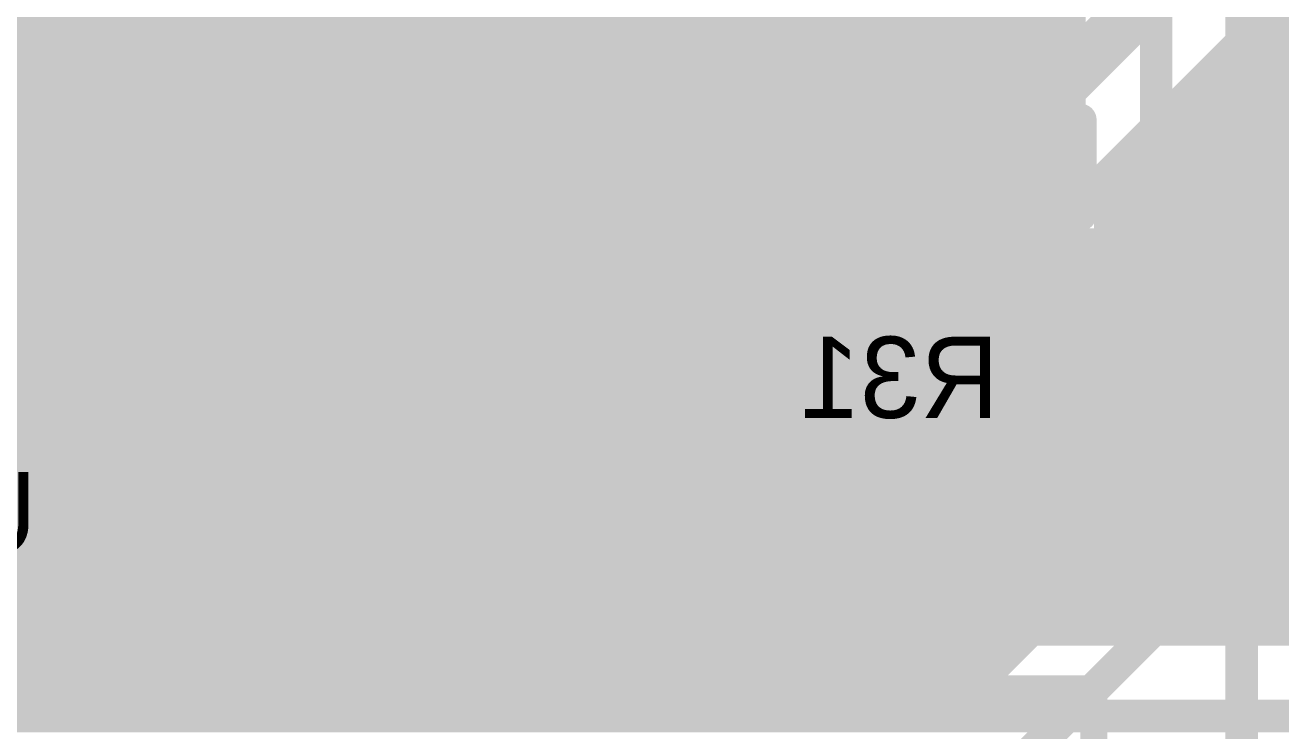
# Model space of a CAD drawing. Header units: millimetres. Extents: x 1.9 to 5.81, y 3 to 5.61.
# Drawn here: x 4.7157 to 5.179, y 3.3145 to 3.575 of the extents above; entities that cross this region are included whole.
import ezdxf

# ---------------------------------------------------------------- set-up
doc = ezdxf.new("R2010")
doc.units = ezdxf.units.MM
doc.header["$MEASUREMENT"] = 0
for name, color, linetype in [('BottomLayer', 5, 'Continuous'), ('BottomOverlay', 54, 'Continuous'), ('BottomPaste', 16, 'Continuous'), ('BottomSolder', 6, 'Continuous'), ('MultiLayer', 9, 'Continuous'), ('TopLayer', 1, 'Continuous'), ('TopOverlay', 2, 'Continuous'), ('TopSolder', 216, 'Continuous')]:
    doc.layers.add(name, color=color, linetype=linetype)

msp = doc.modelspace()

# ---------------------------------------------------------------- linework, layer by layer
at = {"layer": 'BottomLayer'}
for points, const_width in [([(4.995, 3.45), (5.245, 3.7)], 0.02), ([(5.115, 3.5205), (5.2595, 3.665)], 0.01), ([(5.18, 3.351), (5.18, 3.5855)], 0.01), ([(5.1745, 3.58), (5.2539, 3.58)], 0.01), ([(5.17, 3.351), (5.17, 3.5755)], 0.01), ([(5.1645, 3.57), (5.24877, 3.57)], 0.01), ([(5.16, 3.351), (5.16, 3.5655)], 0.01), ([(5.1545, 3.56), (5.24592, 3.56)], 0.01), ([(4.732, 3.55), (4.788, 3.55)], 0.024), ([(4.76, 3.55), (5.01, 3.55)], 0.02), ([(5.15, 3.351), (5.15, 3.5555)], 0.01), ([(5.1445, 3.55), (5.245, 3.55)], 0.01), ([(5.14, 3.351), (5.14, 3.5455)], 0.01), ([(5.1345, 3.54), (5.24592, 3.54)], 0.01), ([(5.13, 3.351), (5.13, 3.5355)], 0.01), ([(5.1245, 3.53), (5.24877, 3.53)], 0.01), ([(5.12, 3.351), (5.12, 3.5255)], 0.01), ([(5.115, 3.495), (5.115, 3.5205)], 0.01), ([(5.115, 3.52), (5.2539, 3.52)], 0.01), ([(4.732, 3.5), (4.788, 3.5)], 0.024), ([(5.115, 3.51), (5.26225, 3.51)], 0.01), ([(4.76, 3.5), (4.805, 3.5)], 0.012), ([(4.805, 3.5), (4.855, 3.45)], 0.012), ([(5.115, 3.5), (5.27709, 3.5)], 0.01), ([(5.01979, 3.42529), (5.0895, 3.495)], 0.01), ([(5.0895, 3.495), (5.115, 3.495)], 0.01), ([(5.09, 3.351), (5.09, 3.495)], 0.01), ([(5.1, 3.351), (5.1, 3.495)], 0.01), ([(5.11, 3.351), (5.11, 3.495)], 0.01), ([(5.0845, 3.49), (5.63577, 3.49)], 0.01), ([(5.08, 3.351), (5.08, 3.4855)], 0.01), ([(5.0745, 3.48), (5.63815, 3.48)], 0.01), ([(5.07, 3.351), (5.07, 3.4755)], 0.01), ([(5.0645, 3.47), (5.64234, 3.47)], 0.01), ([(5.06, 3.351), (5.06, 3.4655)], 0.01), ([(4.732, 3.45), (4.788, 3.45)], 0.024), ([(5.0545, 3.46), (5.64877, 3.46)], 0.01), ([(4.76, 3.418), (4.76, 3.45)], 0.02), ([(4.96, 3.45), (4.995, 3.45)], 0.02), ([(5.05, 3.351), (5.05, 3.4555)], 0.01), ([(4.855, 3.45), (4.9, 3.45)], 0.012), ([(5.0445, 3.45), (5.65847, 3.45)], 0.01), ([(5.04, 3.351), (5.04, 3.4455)], 0.01), ([(4.82304, 3.43812), (4.83306, 3.4281)], 0.01), ([(5.0345, 3.44), (5.675, 3.44)], 0.01), ([(5.03, 3.351), (5.03, 3.4355)], 0.01), ([(4.81913, 3.43), (4.83116, 3.43)], 0.01), ([(4.82, 3.351), (4.82, 3.43143)], 0.01), ([(4.83, 3.351), (4.83, 3.43116)], 0.01), ([(5.0245, 3.43), (5.77, 3.43)], 0.01), ([(5.02, 3.351), (5.02, 3.4255)], 0.01), ([(4.80966, 3.42), (4.84719, 3.42)], 0.01), ([(4.81, 3.351), (4.81, 3.42025)], 0.01), ([(4.84, 3.351), (4.84, 3.42287)], 0.01), ([(4.85, 3.351), (4.85, 3.41941)], 0.01), ([(4.855, 3.405), (4.855, 3.419)], 0.01), ([(5.01303, 3.42), (5.77, 3.42)], 0.01), ([(4.72, 3.351), (4.72, 3.415)], 0.01), ([(4.8, 3.351), (4.8, 3.415)], 0.01), ([(5.005, 3.405), (5.005, 3.41646)], 0.01), ([(5.01, 3.351), (5.01, 3.41838)], 0.01), ([(4.66384, 3.41), (4.855, 3.41)], 0.01), ([(4.73, 3.351), (4.73, 3.41305)], 0.01), ([(4.732, 3.413), (4.788, 3.413)], 0.01), ([(4.74, 3.351), (4.74, 3.413)], 0.01), ([(4.75, 3.351), (4.75, 3.413)], 0.01), ([(4.76, 3.351), (4.76, 3.413)], 0.01), ([(4.77, 3.351), (4.77, 3.413)], 0.01), ([(4.78, 3.351), (4.78, 3.413)], 0.01), ([(4.79, 3.351), (4.79, 3.41305)], 0.01), ([(5.005, 3.41), (5.77, 3.41)], 0.01), ([(4.855, 3.405), (4.915, 3.405)], 0.01), ([(4.86, 3.351), (4.86, 3.405)], 0.01), ([(4.87, 3.351), (4.87, 3.405)], 0.01), ([(4.88, 3.351), (4.88, 3.405)], 0.01), ([(4.89, 3.351), (4.89, 3.405)], 0.01), ([(4.9, 3.351), (4.9, 3.405)], 0.01), ([(4.91, 3.351), (4.91, 3.405)], 0.01), ([(4.915, 3.405), (4.945, 3.405)], 0.01), ([(4.915, 3.405), (4.945, 3.405)], 0.01), ([(4.92, 3.351), (4.92, 3.405)], 0.01), ([(4.93, 3.351), (4.93, 3.405)], 0.01), ([(4.94, 3.351), (4.94, 3.405)], 0.01), ([(4.945, 3.405), (5.005, 3.405)], 0.01), ([(4.95, 3.351), (4.95, 3.405)], 0.01), ([(4.96, 3.351), (4.96, 3.405)], 0.01), ([(4.97, 3.351), (4.97, 3.405)], 0.01), ([(4.98, 3.351), (4.98, 3.405)], 0.01), ([(4.99, 3.351), (4.99, 3.405)], 0.01), ([(5, 3.351), (5, 3.405)], 0.01), ([(4.65384, 3.4), (5.27709, 3.4)], 0.01), ([(4.64333, 3.39), (5.26225, 3.39)], 0.01), ([(4.20884, 3.38), (5.2539, 3.38)], 0.01), ([(4.21884, 3.37), (5.24877, 3.37)], 0.01), ([(4.22884, 3.36), (5.24592, 3.36)], 0.01), ([(4.23784, 3.351), (5.24501, 3.351)], 0.01), ([(4.225, 3.32), (5.27, 3.32)], 0.012)]:
    msp.add_lwpolyline(points, dxfattribs=dict(at, const_width=const_width))
for points, const_width in [([(5.172, 3.58, 1), (5.177, 3.58, 1)], 0.005), ([(5.1675, 3.5755, 1), (5.1725, 3.5755, 1)], 0.005), ([(5.162, 3.57, 1), (5.167, 3.57, 1)], 0.005), ([(5.1575, 3.5655, 1), (5.1625, 3.5655, 1)], 0.005), ([(5.152, 3.56, 1), (5.157, 3.56, 1)], 0.005), ([(4.726, 3.55, 1), (4.738, 3.55, 1)], 0.012), ([(4.755, 3.55, 1), (4.765, 3.55, 1)], 0.01), ([(4.782, 3.55, 1), (4.794, 3.55, 1)], 0.012), ([(5.005, 3.55, 1), (5.015, 3.55, 1)], 0.01), ([(5.1475, 3.5555, 1), (5.1525, 3.5555, 1)], 0.005), ([(5.142, 3.55, 1), (5.147, 3.55, 1)], 0.005), ([(5.1375, 3.5455, 1), (5.1425, 3.5455, 1)], 0.005), ([(5.132, 3.54, 1), (5.137, 3.54, 1)], 0.005), ([(5.1275, 3.5355, 1), (5.1325, 3.5355, 1)], 0.005), ([(5.122, 3.53, 1), (5.127, 3.53, 1)], 0.005), ([(5.1175, 3.5255, 1), (5.1225, 3.5255, 1)], 0.005), ([(5.1125, 3.5205, 1), (5.1175, 3.5205, 1)], 0.005), ([(5.1125, 3.5205, 1), (5.1175, 3.5205, 1)], 0.005), ([(5.1125, 3.52, 1), (5.1175, 3.52, 1)], 0.005), ([(4.726, 3.5, 1), (4.738, 3.5, 1)], 0.012), ([(4.782, 3.5, 1), (4.794, 3.5, 1)], 0.012), ([(5.1125, 3.51, 1), (5.1175, 3.51, 1)], 0.005), ([(4.757, 3.5, 1), (4.763, 3.5, 1)], 0.006), ([(4.802, 3.5, 1), (4.808, 3.5, 1)], 0.006), ([(4.802, 3.5, 1), (4.808, 3.5, 1)], 0.006), ([(5.1125, 3.5, 1), (5.1175, 3.5, 1)], 0.005), ([(5.087, 3.495, 1), (5.092, 3.495, 1)], 0.005), ([(5.087, 3.495, 1), (5.092, 3.495, 1)], 0.005), ([(5.0875, 3.495, 1), (5.0925, 3.495, 1)], 0.005), ([(5.0975, 3.495, 1), (5.1025, 3.495, 1)], 0.005), ([(5.1075, 3.495, 1), (5.1125, 3.495, 1)], 0.005), ([(5.1125, 3.495, 1), (5.1175, 3.495, 1)], 0.005), ([(5.1125, 3.495, 1), (5.1175, 3.495, 1)], 0.005), ([(5.082, 3.49, 1), (5.087, 3.49, 1)], 0.005), ([(5.0775, 3.4855, 1), (5.0825, 3.4855, 1)], 0.005), ([(5.072, 3.48, 1), (5.077, 3.48, 1)], 0.005), ([(5.0675, 3.4755, 1), (5.0725, 3.4755, 1)], 0.005), ([(5.062, 3.47, 1), (5.067, 3.47, 1)], 0.005), ([(5.0575, 3.4655, 1), (5.0625, 3.4655, 1)], 0.005), ([(4.726, 3.45, 1), (4.738, 3.45, 1)], 0.012), ([(4.782, 3.45, 1), (4.794, 3.45, 1)], 0.012), ([(5.052, 3.46, 1), (5.057, 3.46, 1)], 0.005), ([(4.755, 3.45, 1), (4.765, 3.45, 1)], 0.01), ([(4.955, 3.45, 1), (4.965, 3.45, 1)], 0.01), ([(4.99, 3.45, 1), (5, 3.45, 1)], 0.01), ([(4.99, 3.45, 1), (5, 3.45, 1)], 0.01), ([(5.0475, 3.4555, 1), (5.0525, 3.4555, 1)], 0.005), ([(4.852, 3.45, 1), (4.858, 3.45, 1)], 0.006), ([(4.852, 3.45, 1), (4.858, 3.45, 1)], 0.006), ([(4.897, 3.45, 1), (4.903, 3.45, 1)], 0.006), ([(5.042, 3.45, 1), (5.047, 3.45, 1)], 0.005), ([(5.0375, 3.4455, 1), (5.0425, 3.4455, 1)], 0.005), ([(5.045, 3.43, 1), (5.065, 3.43, 1)], 0.02), ([(4.82054, 3.43812, 1), (4.82554, 3.43812, 1)], 0.005), ([(4.82054, 3.43812, 1), (4.82554, 3.43812, 1)], 0.005), ([(5.032, 3.44, 1), (5.037, 3.44, 1)], 0.005), ([(5.0275, 3.4355, 1), (5.0325, 3.4355, 1)], 0.005), ([(4.81663, 3.43, 1), (4.82163, 3.43, 1)], 0.005), ([(4.8175, 3.43143, 1), (4.8225, 3.43143, 1)], 0.005), ([(4.8275, 3.43116, 1), (4.8325, 3.43116, 1)], 0.005), ([(4.82866, 3.43, 1), (4.83366, 3.43, 1)], 0.005), ([(5.022, 3.43, 1), (5.027, 3.43, 1)], 0.005), ([(4.83056, 3.4281, 1), (4.83556, 3.4281, 1)], 0.005), ([(4.83056, 3.4281, 1), (4.83556, 3.4281, 1)], 0.005), ([(4.83058, 3.42808, 1), (4.83558, 3.42808, 1)], 0.005), ([(5.01725, 3.42525, 1), (5.02225, 3.42525, 1)], 0.005), ([(5.01729, 3.42529, 1), (5.02229, 3.42529, 1)], 0.005), ([(5.01729, 3.42529, 1), (5.02229, 3.42529, 1)], 0.005), ([(5.0175, 3.4255, 1), (5.0225, 3.4255, 1)], 0.005), ([(4.755, 3.418, 1), (4.765, 3.418, 1)], 0.01), ([(4.80716, 3.42, 1), (4.81216, 3.42, 1)], 0.005), ([(4.8075, 3.42025, 1), (4.8125, 3.42025, 1)], 0.005), ([(4.8375, 3.42287, 1), (4.8425, 3.42287, 1)], 0.005), ([(4.84469, 3.42, 1), (4.84969, 3.42, 1)], 0.005), ([(4.8475, 3.41941, 1), (4.8525, 3.41941, 1)], 0.005), ([(4.8525, 3.419, 1), (4.8575, 3.419, 1)], 0.005), ([(4.8525, 3.419, 1), (4.8575, 3.419, 1)], 0.005), ([(4.8525, 3.419, 1), (4.8575, 3.419, 1)], 0.005), ([(5.01053, 3.42, 1), (5.01553, 3.42, 1)], 0.005), ([(4.7175, 3.415, 1), (4.7225, 3.415, 1)], 0.005), ([(4.7975, 3.415, 1), (4.8025, 3.415, 1)], 0.005), ([(5.0025, 3.41646, 1), (5.0075, 3.41646, 1)], 0.005), ([(5.0025, 3.41646, 1), (5.0075, 3.41646, 1)], 0.005), ([(5.0025, 3.41646, 1), (5.0075, 3.41646, 1)], 0.005), ([(5.0075, 3.41838, 1), (5.0125, 3.41838, 1)], 0.005), ([(4.7275, 3.41305, 1), (4.7325, 3.41305, 1)], 0.005), ([(4.7295, 3.413, 1), (4.7345, 3.413, 1)], 0.005), ([(4.7295, 3.413, 1), (4.7345, 3.413, 1)], 0.005), ([(4.7375, 3.413, 1), (4.7425, 3.413, 1)], 0.005), ([(4.7475, 3.413, 1), (4.7525, 3.413, 1)], 0.005), ([(4.7575, 3.413, 1), (4.7625, 3.413, 1)], 0.005), ([(4.7675, 3.413, 1), (4.7725, 3.413, 1)], 0.005), ([(4.7775, 3.413, 1), (4.7825, 3.413, 1)], 0.005), ([(4.7855, 3.413, 1), (4.7905, 3.413, 1)], 0.005), ([(4.7855, 3.413, 1), (4.7905, 3.413, 1)], 0.005), ([(4.7875, 3.41305, 1), (4.7925, 3.41305, 1)], 0.005), ([(4.8525, 3.41, 1), (4.8575, 3.41, 1)], 0.005), ([(5.0025, 3.41, 1), (5.0075, 3.41, 1)], 0.005), ([(4.8525, 3.405, 1), (4.8575, 3.405, 1)], 0.005), ([(4.8525, 3.405, 1), (4.8575, 3.405, 1)], 0.005), ([(4.8575, 3.405, 1), (4.8625, 3.405, 1)], 0.005), ([(4.8675, 3.405, 1), (4.8725, 3.405, 1)], 0.005), ([(4.8775, 3.405, 1), (4.8825, 3.405, 1)], 0.005), ([(4.8875, 3.405, 1), (4.8925, 3.405, 1)], 0.005), ([(4.8975, 3.405, 1), (4.9025, 3.405, 1)], 0.005), ([(4.9075, 3.405, 1), (4.9125, 3.405, 1)], 0.005), ([(4.9125, 3.405, 1), (4.9175, 3.405, 1)], 0.005), ([(4.9125, 3.405, 1), (4.9175, 3.405, 1)], 0.005), ([(4.9125, 3.405, 1), (4.9175, 3.405, 1)], 0.005), ([(4.9175, 3.405, 1), (4.9225, 3.405, 1)], 0.005), ([(4.9275, 3.405, 1), (4.9325, 3.405, 1)], 0.005), ([(4.9375, 3.405, 1), (4.9425, 3.405, 1)], 0.005), ([(4.9425, 3.405, 1), (4.9475, 3.405, 1)], 0.005), ([(4.9425, 3.405, 1), (4.9475, 3.405, 1)], 0.005), ([(4.9425, 3.405, 1), (4.9475, 3.405, 1)], 0.005), ([(4.9475, 3.405, 1), (4.9525, 3.405, 1)], 0.005), ([(4.9575, 3.405, 1), (4.9625, 3.405, 1)], 0.005), ([(4.9675, 3.405, 1), (4.9725, 3.405, 1)], 0.005), ([(4.9775, 3.405, 1), (4.9825, 3.405, 1)], 0.005), ([(4.9875, 3.405, 1), (4.9925, 3.405, 1)], 0.005), ([(4.9975, 3.405, 1), (5.0025, 3.405, 1)], 0.005), ([(5.0025, 3.405, 1), (5.0075, 3.405, 1)], 0.005), ([(5.0025, 3.405, 1), (5.0075, 3.405, 1)], 0.005), ([(4.7175, 3.351, 1), (4.7225, 3.351, 1)], 0.005), ([(4.7275, 3.351, 1), (4.7325, 3.351, 1)], 0.005), ([(4.7375, 3.351, 1), (4.7425, 3.351, 1)], 0.005), ([(4.7475, 3.351, 1), (4.7525, 3.351, 1)], 0.005), ([(4.7575, 3.351, 1), (4.7625, 3.351, 1)], 0.005), ([(4.7675, 3.351, 1), (4.7725, 3.351, 1)], 0.005), ([(4.7775, 3.351, 1), (4.7825, 3.351, 1)], 0.005), ([(4.7875, 3.351, 1), (4.7925, 3.351, 1)], 0.005), ([(4.7975, 3.351, 1), (4.8025, 3.351, 1)], 0.005), ([(4.8075, 3.351, 1), (4.8125, 3.351, 1)], 0.005), ([(4.8175, 3.351, 1), (4.8225, 3.351, 1)], 0.005), ([(4.8275, 3.351, 1), (4.8325, 3.351, 1)], 0.005), ([(4.8375, 3.351, 1), (4.8425, 3.351, 1)], 0.005), ([(4.8475, 3.351, 1), (4.8525, 3.351, 1)], 0.005), ([(4.8575, 3.351, 1), (4.8625, 3.351, 1)], 0.005), ([(4.8675, 3.351, 1), (4.8725, 3.351, 1)], 0.005), ([(4.8775, 3.351, 1), (4.8825, 3.351, 1)], 0.005), ([(4.8875, 3.351, 1), (4.8925, 3.351, 1)], 0.005), ([(4.8975, 3.351, 1), (4.9025, 3.351, 1)], 0.005), ([(4.9075, 3.351, 1), (4.9125, 3.351, 1)], 0.005), ([(4.9175, 3.351, 1), (4.9225, 3.351, 1)], 0.005), ([(4.9275, 3.351, 1), (4.9325, 3.351, 1)], 0.005), ([(4.9375, 3.351, 1), (4.9425, 3.351, 1)], 0.005), ([(4.9475, 3.351, 1), (4.9525, 3.351, 1)], 0.005), ([(4.9575, 3.351, 1), (4.9625, 3.351, 1)], 0.005), ([(4.9675, 3.351, 1), (4.9725, 3.351, 1)], 0.005), ([(4.9775, 3.351, 1), (4.9825, 3.351, 1)], 0.005), ([(4.9875, 3.351, 1), (4.9925, 3.351, 1)], 0.005), ([(4.9975, 3.351, 1), (5.0025, 3.351, 1)], 0.005), ([(5.0075, 3.351, 1), (5.0125, 3.351, 1)], 0.005), ([(5.0175, 3.351, 1), (5.0225, 3.351, 1)], 0.005), ([(5.0275, 3.351, 1), (5.0325, 3.351, 1)], 0.005), ([(5.0375, 3.351, 1), (5.0425, 3.351, 1)], 0.005), ([(5.0475, 3.351, 1), (5.0525, 3.351, 1)], 0.005), ([(5.0575, 3.351, 1), (5.0625, 3.351, 1)], 0.005), ([(5.0675, 3.351, 1), (5.0725, 3.351, 1)], 0.005), ([(5.0775, 3.351, 1), (5.0825, 3.351, 1)], 0.005), ([(5.0875, 3.351, 1), (5.0925, 3.351, 1)], 0.005), ([(5.0975, 3.351, 1), (5.1025, 3.351, 1)], 0.005), ([(5.1075, 3.351, 1), (5.1125, 3.351, 1)], 0.005), ([(5.1175, 3.351, 1), (5.1225, 3.351, 1)], 0.005), ([(5.1275, 3.351, 1), (5.1325, 3.351, 1)], 0.005), ([(5.1375, 3.351, 1), (5.1425, 3.351, 1)], 0.005), ([(5.1475, 3.351, 1), (5.1525, 3.351, 1)], 0.005), ([(5.1575, 3.351, 1), (5.1625, 3.351, 1)], 0.005), ([(5.1675, 3.351, 1), (5.1725, 3.351, 1)], 0.005), ([(5.1775, 3.351, 1), (5.1825, 3.351, 1)], 0.005)]:
    msp.add_lwpolyline(points, format="xyb", close=True, dxfattribs=dict(at, const_width=const_width))
at = {"layer": 'BottomLayer', "const_width": 0.01}
for points in [[(4.732, 3.413, -0.35195), (4.69587, 3.44203)], [(4.82304, 3.43812, -0.321401), (4.788, 3.413)], [(4.855, 3.419, -0.199163), (4.83306, 3.4281)], [(4.855, 3.419, -0.198912), (4.83308, 3.42808)], [(5.01979, 3.42529, -0.124991), (5.005, 3.41646)], [(5.01975, 3.42525, -0.12455), (5.005, 3.41646)]]:
    msp.add_lwpolyline(points, format="xyb", dxfattribs=at)
at = {"layer": 'BottomLayer'}
for points in [[(4.88, 3.52), (4.88, 3.56), (4.84, 3.52), (4.84, 3.56)], [(4.95, 3.52), (4.95, 3.56), (4.91, 3.52), (4.91, 3.56)], [(4.98, 3.56), (4.98, 3.52), (5.02, 3.56), (5.02, 3.52)], [(5.05, 3.56), (5.05, 3.52), (5.09, 3.56), (5.09, 3.52)], [(4.92, 3.47), (4.88, 3.47), (4.92, 3.43), (4.88, 3.43)], [(4.98, 3.47), (4.94, 3.47), (4.98, 3.43), (4.94, 3.43)]]:
    msp.add_solid(points, dxfattribs=at)
at = {"layer": 'BottomOverlay', "const_width": 0.012}
for points in [[(4.825, 3.505), (4.825, 3.54)], [(4.895, 3.505), (4.895, 3.54)], [(4.895, 3.505), (4.895, 3.54)], [(4.965, 3.505), (4.965, 3.54)], [(4.965, 3.505), (4.965, 3.54)], [(5.035, 3.505), (5.035, 3.54)], [(5.035, 3.505), (5.035, 3.54)], [(5.105, 3.505), (5.105, 3.54)], [(4.825, 3.505), (4.895, 3.505)], [(4.895, 3.505), (4.965, 3.505)], [(4.965, 3.505), (5.035, 3.505)], [(5.035, 3.505), (5.105, 3.505)], [(4.865, 3.485), (4.9, 3.485)], [(4.865, 3.415), (4.865, 3.485)], [(4.96, 3.485), (4.995, 3.485)], [(4.995, 3.415), (4.995, 3.485)], [(4.865, 3.415), (4.9, 3.415)], [(4.96, 3.415), (4.995, 3.415)]]:
    msp.add_lwpolyline(points, dxfattribs=at)
at = {"layer": 'BottomOverlay', "const_width": 0.006}
for points in [[(4.822, 3.54, 1), (4.828, 3.54, 1)], [(4.892, 3.54, 1), (4.898, 3.54, 1)], [(4.892, 3.54, 1), (4.898, 3.54, 1)], [(4.962, 3.54, 1), (4.968, 3.54, 1)], [(4.962, 3.54, 1), (4.968, 3.54, 1)], [(5.032, 3.54, 1), (5.038, 3.54, 1)], [(5.032, 3.54, 1), (5.038, 3.54, 1)], [(5.102, 3.54, 1), (5.108, 3.54, 1)], [(4.822, 3.505, 1), (4.828, 3.505, 1)], [(4.822, 3.505, 1), (4.828, 3.505, 1)], [(4.892, 3.505, 1), (4.898, 3.505, 1)], [(4.892, 3.505, 1), (4.898, 3.505, 1)], [(4.892, 3.505, 1), (4.898, 3.505, 1)], [(4.892, 3.505, 1), (4.898, 3.505, 1)], [(4.962, 3.505, 1), (4.968, 3.505, 1)], [(4.962, 3.505, 1), (4.968, 3.505, 1)], [(4.962, 3.505, 1), (4.968, 3.505, 1)], [(4.962, 3.505, 1), (4.968, 3.505, 1)], [(5.032, 3.505, 1), (5.038, 3.505, 1)], [(5.032, 3.505, 1), (5.038, 3.505, 1)], [(5.032, 3.505, 1), (5.038, 3.505, 1)], [(5.032, 3.505, 1), (5.038, 3.505, 1)], [(5.102, 3.505, 1), (5.108, 3.505, 1)], [(5.102, 3.505, 1), (5.108, 3.505, 1)], [(4.862, 3.485, 1), (4.868, 3.485, 1)], [(4.862, 3.485, 1), (4.868, 3.485, 1)], [(4.897, 3.485, 1), (4.903, 3.485, 1)], [(4.957, 3.485, 1), (4.963, 3.485, 1)], [(4.992, 3.485, 1), (4.998, 3.485, 1)], [(4.992, 3.485, 1), (4.998, 3.485, 1)], [(4.862, 3.415, 1), (4.868, 3.415, 1)], [(4.862, 3.415, 1), (4.868, 3.415, 1)], [(4.897, 3.415, 1), (4.903, 3.415, 1)], [(4.957, 3.415, 1), (4.963, 3.415, 1)], [(4.992, 3.415, 1), (4.998, 3.415, 1)], [(4.992, 3.415, 1), (4.998, 3.415, 1)]]:
    msp.add_lwpolyline(points, format="xyb", close=True, dxfattribs=at)
at = {"layer": 'BottomPaste', "const_width": 0.024}
for points in [[(4.732, 3.55), (4.788, 3.55)], [(4.732, 3.55), (4.788, 3.55)], [(4.732, 3.5), (4.788, 3.5)], [(4.732, 3.5), (4.788, 3.5)], [(4.732, 3.45), (4.788, 3.45)], [(4.732, 3.45), (4.788, 3.45)]]:
    msp.add_lwpolyline(points, dxfattribs=at)
at = {"layer": 'BottomPaste', "const_width": 0.012}
for points in [[(4.726, 3.55, 1), (4.738, 3.55, 1)], [(4.726, 3.55, 1), (4.738, 3.55, 1)], [(4.782, 3.55, 1), (4.794, 3.55, 1)], [(4.782, 3.55, 1), (4.794, 3.55, 1)], [(4.726, 3.5, 1), (4.738, 3.5, 1)], [(4.726, 3.5, 1), (4.738, 3.5, 1)], [(4.782, 3.5, 1), (4.794, 3.5, 1)], [(4.782, 3.5, 1), (4.794, 3.5, 1)], [(4.726, 3.45, 1), (4.738, 3.45, 1)], [(4.726, 3.45, 1), (4.738, 3.45, 1)], [(4.782, 3.45, 1), (4.794, 3.45, 1)], [(4.782, 3.45, 1), (4.794, 3.45, 1)]]:
    msp.add_lwpolyline(points, format="xyb", close=True, dxfattribs=at)
at = {"layer": 'BottomPaste'}
for points in [[(4.88, 3.52), (4.88, 3.56), (4.84, 3.52), (4.84, 3.56)], [(4.88, 3.52), (4.88, 3.56), (4.84, 3.52), (4.84, 3.56)], [(4.95, 3.52), (4.95, 3.56), (4.91, 3.52), (4.91, 3.56)], [(4.95, 3.52), (4.95, 3.56), (4.91, 3.52), (4.91, 3.56)], [(4.98, 3.56), (4.98, 3.52), (5.02, 3.56), (5.02, 3.52)], [(4.98, 3.56), (4.98, 3.52), (5.02, 3.56), (5.02, 3.52)], [(5.05, 3.56), (5.05, 3.52), (5.09, 3.56), (5.09, 3.52)], [(5.05, 3.56), (5.05, 3.52), (5.09, 3.56), (5.09, 3.52)], [(4.92, 3.47), (4.88, 3.47), (4.92, 3.43), (4.88, 3.43)], [(4.92, 3.47), (4.88, 3.47), (4.92, 3.43), (4.88, 3.43)], [(4.98, 3.47), (4.94, 3.47), (4.98, 3.43), (4.94, 3.43)], [(4.98, 3.47), (4.94, 3.47), (4.98, 3.43), (4.94, 3.43)]]:
    msp.add_solid(points, dxfattribs=at)
at = {"layer": 'BottomSolder', "const_width": 0.032}
for points in [[(4.732, 3.55), (4.788, 3.55)], [(4.732, 3.55), (4.788, 3.55)], [(4.732, 3.5), (4.788, 3.5)], [(4.732, 3.5), (4.788, 3.5)], [(4.732, 3.45), (4.788, 3.45)], [(4.732, 3.45), (4.788, 3.45)]]:
    msp.add_lwpolyline(points, dxfattribs=at)
at = {"layer": 'BottomSolder'}
for points, const_width in [([(4.724, 3.55, 1), (4.74, 3.55, 1)], 0.016), ([(4.724, 3.55, 1), (4.74, 3.55, 1)], 0.016), ([(4.78, 3.55, 1), (4.796, 3.55, 1)], 0.016), ([(4.78, 3.55, 1), (4.796, 3.55, 1)], 0.016), ([(4.724, 3.5, 1), (4.74, 3.5, 1)], 0.016), ([(4.724, 3.5, 1), (4.74, 3.5, 1)], 0.016), ([(4.78, 3.5, 1), (4.796, 3.5, 1)], 0.016), ([(4.78, 3.5, 1), (4.796, 3.5, 1)], 0.016), ([(4.724, 3.45, 1), (4.74, 3.45, 1)], 0.016), ([(4.724, 3.45, 1), (4.74, 3.45, 1)], 0.016), ([(4.78, 3.45, 1), (4.796, 3.45, 1)], 0.016), ([(4.78, 3.45, 1), (4.796, 3.45, 1)], 0.016), ([(5.043, 3.43, 1), (5.067, 3.43, 1)], 0.024), ([(5.043, 3.43, 1), (5.067, 3.43, 1)], 0.024)]:
    msp.add_lwpolyline(points, format="xyb", close=True, dxfattribs=dict(at, const_width=const_width))
for points in [[(4.884, 3.516), (4.884, 3.564), (4.836, 3.516), (4.836, 3.564)], [(4.884, 3.516), (4.884, 3.564), (4.836, 3.516), (4.836, 3.564)], [(4.954, 3.516), (4.954, 3.564), (4.906, 3.516), (4.906, 3.564)], [(4.954, 3.516), (4.954, 3.564), (4.906, 3.516), (4.906, 3.564)], [(4.976, 3.564), (4.976, 3.516), (5.024, 3.564), (5.024, 3.516)], [(4.976, 3.564), (4.976, 3.516), (5.024, 3.564), (5.024, 3.516)], [(5.046, 3.564), (5.046, 3.516), (5.094, 3.564), (5.094, 3.516)], [(5.046, 3.564), (5.046, 3.516), (5.094, 3.564), (5.094, 3.516)], [(4.924, 3.474), (4.876, 3.474), (4.924, 3.426), (4.876, 3.426)], [(4.924, 3.474), (4.876, 3.474), (4.924, 3.426), (4.876, 3.426)], [(4.984, 3.474), (4.936, 3.474), (4.984, 3.426), (4.936, 3.426)], [(4.984, 3.474), (4.936, 3.474), (4.984, 3.426), (4.936, 3.426)]]:
    msp.add_solid(points, dxfattribs=at)
at = {"layer": 'MultiLayer', "const_width": 0.02}
msp.add_lwpolyline([(5.045, 3.43, 1), (5.065, 3.43, 1)], format="xyb", close=True, dxfattribs=at)
at = {"layer": 'TopLayer'}
for points, const_width in [([(4.84, 3.335), (4.84, 3.88636)], 0.01), ([(4.83, 3.335), (4.83, 3.88)], 0.01), ([(4.85, 3.335), (4.85, 3.87636)], 0.01), ([(4.86, 3.335), (4.86, 3.86636)], 0.01), ([(4.87, 3.335), (4.87, 3.85636)], 0.01), ([(5.13299, 3.35299), (5.13299, 3.8)], 0.012), ([(5.16449, 3.28949), (5.16449, 3.8)], 0.012), ([(4.97, 3.335), (4.97, 3.755)], 0.01), ([(4.98, 3.335), (4.98, 3.755)], 0.01), ([(4.99, 3.335), (4.99, 3.755)], 0.01), ([(5, 3.335), (5, 3.755)], 0.01), ([(5.01, 3.335), (5.01, 3.755)], 0.01), ([(5.02, 3.335), (5.02, 3.755)], 0.01), ([(5.03, 3.335), (5.03, 3.755)], 0.01), ([(5.04, 3.335), (5.04, 3.75)], 0.01), ([(5.05, 3.335), (5.05, 3.75)], 0.01), ([(5.06, 3.335), (5.06, 3.75)], 0.01), ([(5.07, 3.335), (5.07, 3.75)], 0.01), ([(5.08, 3.34384), (5.08, 3.75)], 0.01), ([(5.09, 3.35384), (5.09, 3.75)], 0.01), ([(5.1, 3.36384), (5.1, 3.75)], 0.01), ([(5.10199, 3.36583), (5.10199, 3.75)], 0.01), ([(4.88, 3.335), (4.88, 3.695)], 0.01), ([(4.89, 3.335), (4.89, 3.695)], 0.01), ([(4.9, 3.335), (4.9, 3.695)], 0.01), ([(4.91, 3.335), (4.91, 3.695)], 0.01), ([(4.92, 3.335), (4.92, 3.695)], 0.01), ([(4.93, 3.335), (4.93, 3.695)], 0.01), ([(4.94, 3.335), (4.94, 3.695)], 0.01), ([(4.95, 3.335), (4.95, 3.695)], 0.01), ([(4.96, 3.335), (4.96, 3.695)], 0.01), ([(4.72, 3.335), (4.72, 3.685)], 0.01), ([(4.73, 3.335), (4.73, 3.685)], 0.01), ([(4.74, 3.335), (4.74, 3.685)], 0.01), ([(4.75, 3.335), (4.75, 3.685)], 0.01), ([(4.76, 3.335), (4.76, 3.685)], 0.01), ([(4.77, 3.335), (4.77, 3.685)], 0.01), ([(4.78, 3.335), (4.78, 3.685)], 0.01), ([(4.79, 3.335), (4.79, 3.685)], 0.01), ([(4.8, 3.335), (4.8, 3.685)], 0.01), ([(4.81, 3.335), (4.81, 3.685)], 0.01), ([(4.82, 3.335), (4.82, 3.685)], 0.01), ([(4.45, 3.58), (5.10199, 3.58)], 0.01), ([(4.45, 3.57), (5.10199, 3.57)], 0.01), ([(4.45, 3.56), (5.10199, 3.56)], 0.01), ([(4.45, 3.55), (5.10199, 3.55)], 0.01), ([(4.45, 3.54), (5.10199, 3.54)], 0.01), ([(4.45, 3.53), (5.10199, 3.53)], 0.01), ([(4.45, 3.52), (5.10199, 3.52)], 0.01), ([(4.45, 3.51), (5.10199, 3.51)], 0.01), ([(4.45, 3.5), (5.10199, 3.5)], 0.01), ([(4.45, 3.49), (5.10199, 3.49)], 0.01), ([(4.45, 3.48), (5.10199, 3.48)], 0.01), ([(4.45, 3.47), (5.10199, 3.47)], 0.01), ([(4.45, 3.46), (5.10199, 3.46)], 0.01), ([(4.45, 3.45), (5.10199, 3.45)], 0.01), ([(4.45, 3.44), (5.10199, 3.44)], 0.01), ([(4.45743, 3.43), (5.10199, 3.43)], 0.01), ([(4.46743, 3.42), (5.10199, 3.42)], 0.01), ([(4.47743, 3.41), (5.10199, 3.41)], 0.01), ([(4.48743, 3.4), (5.10199, 3.4)], 0.01), ([(4.49743, 3.39), (5.10199, 3.39)], 0.01), ([(4.50743, 3.38), (5.10199, 3.38)], 0.01), ([(4.51743, 3.37), (5.10199, 3.37)], 0.01), ([(5.07116, 3.335), (5.10199, 3.36583)], 0.01), ([(4.52743, 3.36), (5.09616, 3.36)], 0.01), ([(4.53743, 3.35), (5.08616, 3.35)], 0.01), ([(5.07, 3.29), (5.13299, 3.35299)], 0.012), ([(4.54743, 3.34), (5.07616, 3.34)], 0.01), ([(4.685, 3.335), (4.75, 3.335)], 0.01), ([(4.75, 3.335), (4.815, 3.335)], 0.01), ([(4.75, 3.335), (4.815, 3.335)], 0.01), ([(4.815, 3.335), (4.985, 3.335)], 0.01), ([(4.985, 3.335), (5.05, 3.335)], 0.01), ([(4.985, 3.335), (5.05, 3.335)], 0.01), ([(5.05, 3.335), (5.07116, 3.335)], 0.01)]:
    msp.add_lwpolyline(points, dxfattribs=dict(at, const_width=const_width))
for points, const_width in [([(5.09949, 3.58, 1), (5.10449, 3.58, 1)], 0.005), ([(5.09949, 3.57, 1), (5.10449, 3.57, 1)], 0.005), ([(5.09949, 3.56, 1), (5.10449, 3.56, 1)], 0.005), ([(5.09949, 3.55, 1), (5.10449, 3.55, 1)], 0.005), ([(5.09949, 3.54, 1), (5.10449, 3.54, 1)], 0.005), ([(5.09949, 3.53, 1), (5.10449, 3.53, 1)], 0.005), ([(5.09949, 3.52, 1), (5.10449, 3.52, 1)], 0.005), ([(5.09949, 3.51, 1), (5.10449, 3.51, 1)], 0.005), ([(5.09949, 3.5, 1), (5.10449, 3.5, 1)], 0.005), ([(5.09949, 3.49, 1), (5.10449, 3.49, 1)], 0.005), ([(5.09949, 3.48, 1), (5.10449, 3.48, 1)], 0.005), ([(5.09949, 3.47, 1), (5.10449, 3.47, 1)], 0.005), ([(5.09949, 3.46, 1), (5.10449, 3.46, 1)], 0.005), ([(5.09949, 3.45, 1), (5.10449, 3.45, 1)], 0.005), ([(5.045, 3.43, 1), (5.065, 3.43, 1)], 0.02), ([(5.09949, 3.44, 1), (5.10449, 3.44, 1)], 0.005), ([(5.09949, 3.43, 1), (5.10449, 3.43, 1)], 0.005), ([(5.09949, 3.42, 1), (5.10449, 3.42, 1)], 0.005), ([(5.09949, 3.41, 1), (5.10449, 3.41, 1)], 0.005), ([(5.09949, 3.4, 1), (5.10449, 3.4, 1)], 0.005), ([(5.09949, 3.39, 1), (5.10449, 3.39, 1)], 0.005), ([(5.09949, 3.38, 1), (5.10449, 3.38, 1)], 0.005), ([(5.09949, 3.37, 1), (5.10449, 3.37, 1)], 0.005), ([(5.0975, 3.36384, 1), (5.1025, 3.36384, 1)], 0.005), ([(5.09949, 3.36583, 1), (5.10449, 3.36583, 1)], 0.005), ([(5.09949, 3.36583, 1), (5.10449, 3.36583, 1)], 0.005), ([(5.09366, 3.36, 1), (5.09866, 3.36, 1)], 0.005), ([(5.08366, 3.35, 1), (5.08866, 3.35, 1)], 0.005), ([(5.0875, 3.35384, 1), (5.0925, 3.35384, 1)], 0.005), ([(5.12999, 3.35299, 1), (5.13599, 3.35299, 1)], 0.006), ([(5.12999, 3.35299, 1), (5.13599, 3.35299, 1)], 0.006), ([(5.0775, 3.34384, 1), (5.0825, 3.34384, 1)], 0.005), ([(5.07366, 3.34, 1), (5.07866, 3.34, 1)], 0.005), ([(4.7175, 3.335, 1), (4.7225, 3.335, 1)], 0.005), ([(4.7275, 3.335, 1), (4.7325, 3.335, 1)], 0.005), ([(4.7375, 3.335, 1), (4.7425, 3.335, 1)], 0.005), ([(4.7475, 3.335, 1), (4.7525, 3.335, 1)], 0.005), ([(4.7475, 3.335, 1), (4.7525, 3.335, 1)], 0.005), ([(4.7475, 3.335, 1), (4.7525, 3.335, 1)], 0.005), ([(4.7475, 3.335, 1), (4.7525, 3.335, 1)], 0.005), ([(4.7575, 3.335, 1), (4.7625, 3.335, 1)], 0.005), ([(4.7675, 3.335, 1), (4.7725, 3.335, 1)], 0.005), ([(4.7775, 3.335, 1), (4.7825, 3.335, 1)], 0.005), ([(4.7875, 3.335, 1), (4.7925, 3.335, 1)], 0.005), ([(4.7975, 3.335, 1), (4.8025, 3.335, 1)], 0.005), ([(4.8075, 3.335, 1), (4.8125, 3.335, 1)], 0.005), ([(4.8125, 3.335, 1), (4.8175, 3.335, 1)], 0.005), ([(4.8125, 3.335, 1), (4.8175, 3.335, 1)], 0.005), ([(4.8125, 3.335, 1), (4.8175, 3.335, 1)], 0.005), ([(4.8175, 3.335, 1), (4.8225, 3.335, 1)], 0.005), ([(4.8275, 3.335, 1), (4.8325, 3.335, 1)], 0.005), ([(4.8375, 3.335, 1), (4.8425, 3.335, 1)], 0.005), ([(4.8475, 3.335, 1), (4.8525, 3.335, 1)], 0.005), ([(4.8575, 3.335, 1), (4.8625, 3.335, 1)], 0.005), ([(4.8675, 3.335, 1), (4.8725, 3.335, 1)], 0.005), ([(4.8775, 3.335, 1), (4.8825, 3.335, 1)], 0.005), ([(4.8875, 3.335, 1), (4.8925, 3.335, 1)], 0.005), ([(4.8975, 3.335, 1), (4.9025, 3.335, 1)], 0.005), ([(4.9075, 3.335, 1), (4.9125, 3.335, 1)], 0.005), ([(4.9175, 3.335, 1), (4.9225, 3.335, 1)], 0.005), ([(4.9275, 3.335, 1), (4.9325, 3.335, 1)], 0.005), ([(4.9375, 3.335, 1), (4.9425, 3.335, 1)], 0.005), ([(4.9475, 3.335, 1), (4.9525, 3.335, 1)], 0.005), ([(4.9575, 3.335, 1), (4.9625, 3.335, 1)], 0.005), ([(4.9675, 3.335, 1), (4.9725, 3.335, 1)], 0.005), ([(4.9775, 3.335, 1), (4.9825, 3.335, 1)], 0.005), ([(4.9825, 3.335, 1), (4.9875, 3.335, 1)], 0.005), ([(4.9825, 3.335, 1), (4.9875, 3.335, 1)], 0.005), ([(4.9825, 3.335, 1), (4.9875, 3.335, 1)], 0.005), ([(4.9875, 3.335, 1), (4.9925, 3.335, 1)], 0.005), ([(4.9975, 3.335, 1), (5.0025, 3.335, 1)], 0.005), ([(5.0075, 3.335, 1), (5.0125, 3.335, 1)], 0.005), ([(5.0175, 3.335, 1), (5.0225, 3.335, 1)], 0.005), ([(5.0275, 3.335, 1), (5.0325, 3.335, 1)], 0.005), ([(5.0375, 3.335, 1), (5.0425, 3.335, 1)], 0.005), ([(5.0475, 3.335, 1), (5.0525, 3.335, 1)], 0.005), ([(5.0475, 3.335, 1), (5.0525, 3.335, 1)], 0.005), ([(5.0475, 3.335, 1), (5.0525, 3.335, 1)], 0.005), ([(5.0475, 3.335, 1), (5.0525, 3.335, 1)], 0.005), ([(5.0575, 3.335, 1), (5.0625, 3.335, 1)], 0.005), ([(5.0675, 3.335, 1), (5.0725, 3.335, 1)], 0.005), ([(5.06866, 3.335, 1), (5.07366, 3.335, 1)], 0.005), ([(5.06866, 3.335, 1), (5.07366, 3.335, 1)], 0.005)]:
    msp.add_lwpolyline(points, format="xyb", close=True, dxfattribs=dict(at, const_width=const_width))
at = {"layer": 'TopOverlay', "const_width": 0.01}
for points in [[(4.69, 3.33), (5.11, 3.33)], [(5.11, 3.07), (5.11, 3.33)]]:
    msp.add_lwpolyline(points, dxfattribs=at)
at = {"layer": 'TopOverlay', "const_width": 0.005}
msp.add_lwpolyline([(5.1075, 3.33, 1), (5.1125, 3.33, 1)], format="xyb", close=True, dxfattribs=at)
msp.add_lwpolyline([(5.1075, 3.33, 1), (5.1125, 3.33, 1)], format="xyb", close=True, dxfattribs=at)
at = {"layer": 'TopSolder', "const_width": 0.024}
msp.add_lwpolyline([(5.043, 3.43, 1), (5.067, 3.43, 1)], format="xyb", close=True, dxfattribs=at)
msp.add_lwpolyline([(5.043, 3.43, 1), (5.067, 3.43, 1)], format="xyb", close=True, dxfattribs=at)

# ---------------------------------------------------------------- texts
at = {"layer": 'BottomOverlay', "text_generation_flag": 2}
for s, p in [('R31', (5.075, 3.43)), ('U8', (4.72, 3.38))]:
    msp.add_text(s, height=0.03, rotation=360, dxfattribs=at).set_placement(p)

doc.saveas('drawing.dxf')
